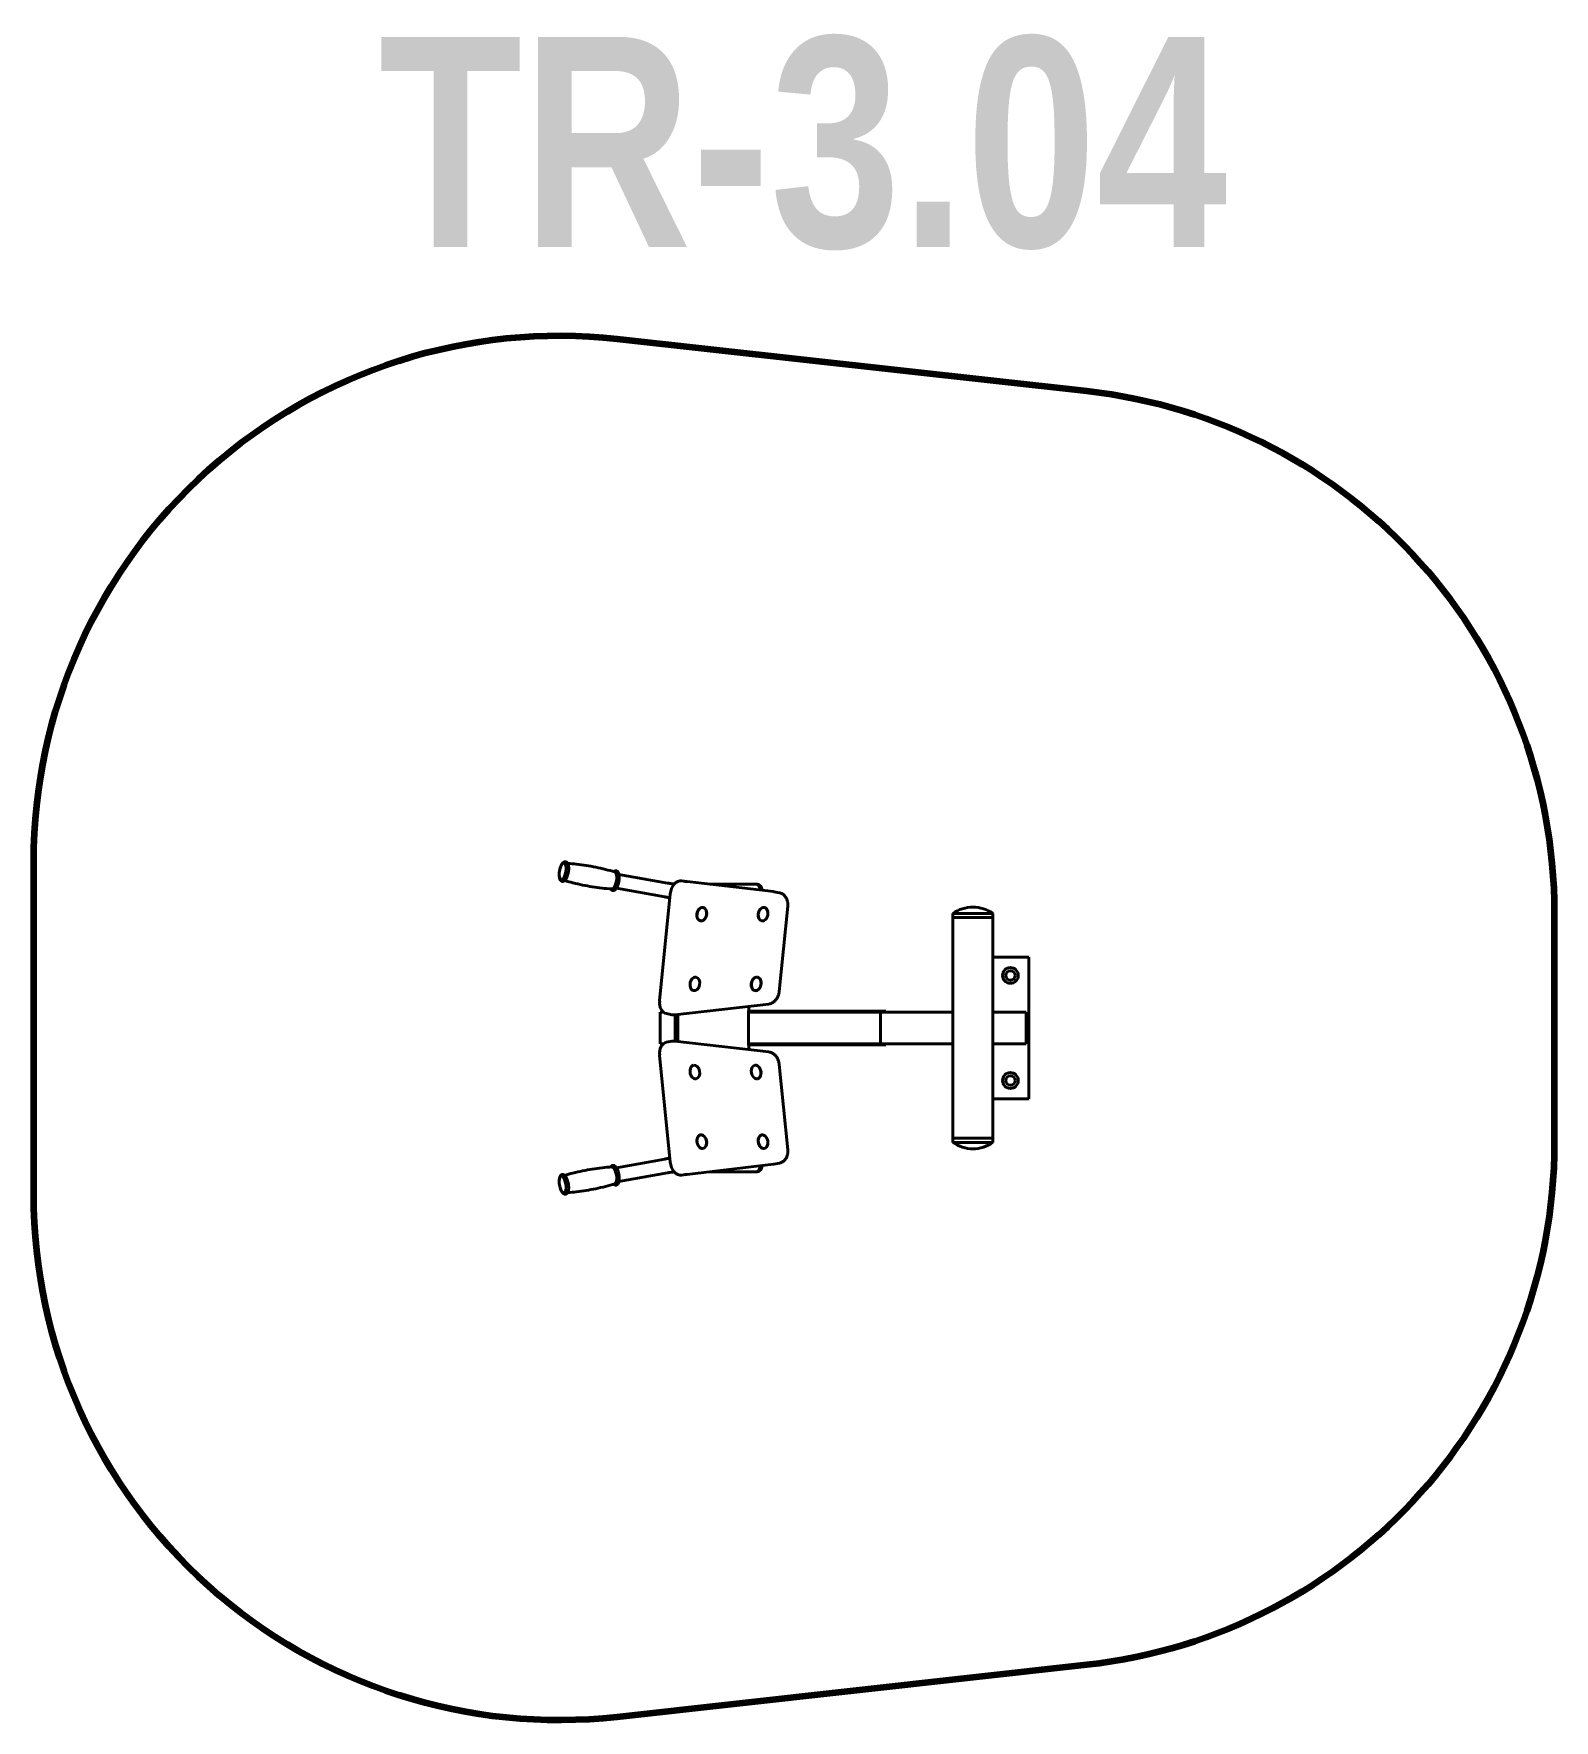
# Model space of a CAD drawing. Header units: millimetres. Extents: x 181774 to 184668, y 885 to 4095.
import ezdxf

# ---------------------------------------------------------------- set-up
doc = ezdxf.new("R2010")
doc.units = ezdxf.units.MM
doc.layers.add('DiKom', color=7, linetype='Continuous')
doc.styles.add('style1', font='arialbd.ttf', dxfattribs={"width": 0.8})

msp = doc.modelspace()

# ---------------------------------------------------------------- linework, layer by layer
at = {"layer": 'DiKom', "color": 7, "linetype": 'Continuous', "lineweight": 40}
for p, q in [((182888.1, 2495.5), (182980.4, 2478.8)), ((183007.3, 2483.2), (183017.8, 2481.1)), ((183182.1, 2462.6), (183007.3, 2483.2)), ((183061.1, 2476.9), (183148, 2476.9)), ((183148, 2476.9), (183150.9, 2476.9)), ((182883.3, 2469.1), (182975.6, 2452.5)), ((182985.7, 2458.5), (182965.5, 2254.9)), ((183193.5, 2460.3), (183183, 2462.4)), ((183209.2, 2434.8), (183193.1, 2272.4)), ((183523.7, 2421.1), (183523.7, 1985.1)), ((183523.7, 2421.1), (183599.7, 2421.1)), ((183599.7, 2413.1), (183523.7, 2413.1)), ((183523.7, 2413.1), (183599.7, 2413.1)), ((183599.7, 2421.1), (183599.7, 1985.1)), ((183599.7, 2338.1), (183598, 2338.1)), ((183599.7, 2328.1), (183598, 2328.1)), ((183668, 2338.1), (183599.7, 2338.1)), ((183668, 2068.1), (183668, 2338.1)), ((182994.2, 2228.1), (183173.1, 2248.7)), ((182966.5, 2173.1), (182966.5, 2233.1)), ((182966.5, 2233.1), (182972.6, 2233.1)), ((182988.8, 2228.3), (182978.3, 2230.4)), ((182994.8, 2228.1), (182994.8, 2178.1)), ((182998.3, 2228.5), (182998.3, 2177.7)), ((182998.3, 2228.5), (182998.3, 2177.7)), ((182998.3, 2228.5), (182998.3, 2177.7)), ((183000.4, 2228.8), (183000.4, 2177.4)), ((183134.8, 2233.1), (183135.9, 2244.4)), ((183134.8, 2233.1), (183523.7, 2233.1)), ((183134.8, 2173.6), (183134.8, 2232.6)), ((183135, 2235.1), (183395.7, 2235.1)), ((183385.7, 2233.1), (183385.7, 2173.1)), ((183389.9, 2235.1), (183389.9, 2233.1)), ((183395.7, 2235.1), (183395.7, 2233.1)), ((183599.7, 2233.1), (183663, 2233.1)), ((183663, 2233.1), (183663, 2173.1)), ((182985.7, 1947.7), (182965.5, 2151.3)), ((182972.6, 2173.1), (182966.5, 2173.1)), ((182988.8, 2177.9), (182978.3, 2175.8)), ((182994.2, 2178.1), (183173.1, 2157.5)), ((183135.9, 2161.8), (183134.8, 2173.1)), ((183134.8, 2173.1), (183523.7, 2173.1)), ((183135, 2171.1), (183395.7, 2171.1)), ((183389.9, 2171.1), (183389.9, 2173.1)), ((183395.7, 2171.1), (183395.7, 2173.1)), ((183599.7, 2173.1), (183663, 2173.1)), ((183193.1, 2133.8), (183209.2, 1971.4)), ((183599.7, 2078.1), (183598, 2078.1)), ((183599.7, 2068.1), (183598, 2068.1)), ((183599.7, 2068.1), (183668, 2068.1)), ((183599.7, 1993.1), (183523.7, 1993.1)), ((183599.7, 1993.1), (183525.3, 1993.1)), ((183599.7, 1985.1), (183523.7, 1985.1)), ((182883.3, 1937.1), (182975.6, 1953.7)), ((182888.1, 1910.7), (182980.4, 1927.4)), ((183007.3, 1923), (183182.1, 1943.6)), ((183061.1, 1929.3), (183148, 1929.3)), ((183148, 1929.3), (183150.9, 1929.3)), ((183193.5, 1945.9), (183183, 1943.8)), ((183007.3, 1923), (183017.8, 1925.1))]:
    msp.add_line(p, q, dxfattribs=at)
at = {"layer": 'DiKom', "color": 3, "lineweight": 200}
msp.add_lwpolyline([(181774.4, 1885.5), (181774.4, 2520.7, -0.446948), (182884.6, 3514.7), (183778.2, 3415.5, -0.38222), (184668, 2421.6), (184668, 1984.6, -0.38222), (183778.2, 990.7), (182884.6, 891.6, -0.446948)], format="xyb", close=True, dxfattribs=at)
at = {"layer": 'DiKom', "color": 7, "linetype": 'Continuous', "lineweight": 40}
for centre, radius in [((183633, 2303.1), 15), ((183633, 2303.1), 9), ((183633, 2103.1), 15), ((183633, 2103.1), 9)]:
    msp.add_circle(centre, radius, dxfattribs=at)
for centre, start, end in [((183561.7, 2366.9), 90, 125.0511), ((183561.7, 2366.9), 54.9489, 90), ((183561.7, 2039.3), 234.9489, 270), ((183561.7, 2039.3), 270, 305.0511)]:
    msp.add_arc(centre, 66.2, start, end, dxfattribs=at)
for centre, major_axis in [((182781, 2501.2), (-2.9, -16.2)), ((182781, 1905), (2.9, -16.2))]:
    msp.add_ellipse(centre, major_axis=major_axis, ratio=0.365776, dxfattribs=at)
for centre, major_axis, ratio, start_param, end_param in [((182877.2, 2483.8), (-2.9, -16.2), 0.365776, 0.03941, 3.102183), ((183003.4, 2458.5), (4.9, 24.5), 0.700225, 0.055144, 1.709081), ((183148, 2463.5), (0, -13.4), 0.707107, 1.723243, 3.141593), ((183148, 2463.5), (0, 13.4), 0.707107, 4.864836, 6.283185), ((183150.9, 2463.5), (0, 13.4), 0.707107, 4.839368, 6.283185), ((183178.1, 2437.9), (4.9, 24.5), 0.700225, 0, 0.055144), ((183045.7, 2419.6), (2.5, 12.8), 0.700225, 0.138285, 3.141593), ((183045.7, 2419.6), (-2.5, -12.8), 0.700225, 3.141593, 5.049368), ((183045.7, 2419.6), (-2.5, -12.8), 0.700225, 5.049368, 6.283185), ((183045.7, 2419.6), (-2.5, -12.8), 0.700225, 0, 3.141593), ((183045.7, 2419.6), (2.5, 12.8), 0.700225, 3.141593, 6.283185), ((183045.7, 2419.6), (2.5, 12.8), 0.700225, 0, 0.138285), ((183162.3, 2419.6), (2.5, 12.8), 0.700225, 0.138285, 3.141593), ((183162.3, 2419.6), (-2.5, -12.8), 0.700225, 4.904025, 6.283185), ((183162.3, 2419.6), (-2.5, -12.8), 0.700225, 3.141593, 4.904025), ((183162.3, 2419.6), (-2.5, -12.8), 0.700225, 0, 3.141593), ((183162.3, 2419.6), (2.5, 12.8), 0.700225, 3.141593, 6.283185), ((183162.3, 2419.6), (2.5, 12.8), 0.700225, 0, 0.138285), ((183032.5, 2286.9), (-2.5, -12.8), 0.700225, 3.141593, 5.113462), ((183032.5, 2286.9), (-2.5, -12.8), 0.700225, 5.113462, 6.283185), ((183032.5, 2286.9), (2.5, 12.8), 0.700225, 3.141593, 6.283185), ((183032.5, 2286.9), (2.5, 12.8), 0.700225, 0, 0.138285), ((183149.2, 2286.9), (2.5, 12.8), 0.700225, 0.138285, 3.141593), ((183149.2, 2286.9), (-2.5, -12.8), 0.700225, 3.141593, 5.113462), ((183149.2, 2286.9), (-2.5, -12.8), 0.700225, 5.113462, 6.283185), ((183149.2, 2286.9), (-2.5, -12.8), 0.700225, 0, 3.141593), ((183149.2, 2286.9), (2.5, 12.8), 0.700225, 3.141593, 6.283185), ((183149.2, 2286.9), (2.5, 12.8), 0.700225, 0, 0.138285), ((182983.2, 2254.9), (-4.9, -24.5), 0.700225, 4.850674, 6.283185), ((183136.9, 2232.6), (0, -3), 0.707107, 4.572763, 4.712389), ((182983.2, 2151.3), (-4.9, 24.5), 0.700225, 0, 1.432511), ((183136.9, 2173.6), (0, -3), 0.707107, 4.712389, 4.852015), ((183149.2, 2119.3), (-2.5, 12.8), 0.700225, 0, 3.141593), ((183149.2, 2119.3), (-2.5, 12.8), 0.700225, 0, 3.141593), ((183149.2, 2119.3), (-2.5, 12.8), 0.700225, 4.234036, 6.283185), ((183149.2, 2119.3), (-2.5, 12.8), 0.700225, 6.1449, 6.283185), ((183149.2, 2119.3), (-2.5, 12.8), 0.700225, 3.141593, 6.1449), ((183183.1, 2132.8), (9.95, 0.99), 0.09841, 0, 0.780508), ((183149.2, 2119.3), (-2.5, 12.8), 0.700225, 3.141593, 4.234036), ((183045.7, 1986.6), (-2.5, 12.8), 0.700225, 0, 3.141593), ((183045.7, 1986.6), (2.5, -12.8), 0.700225, 3.141593, 4.749275), ((183045.7, 1986.6), (2.5, -12.8), 0.700225, 0, 3.141593), ((183045.7, 1986.6), (-2.5, 12.8), 0.700225, 6.1449, 6.283185), ((183045.7, 1986.6), (-2.5, 12.8), 0.700225, 3.141593, 6.1449), ((183162.3, 1986.6), (-2.5, 12.8), 0.700225, 0, 3.141593), ((183162.3, 1986.6), (2.5, -12.8), 0.700225, 3.141593, 4.806814), ((183162.3, 1986.6), (2.5, -12.8), 0.700225, 0, 3.141593), ((183162.3, 1986.6), (-2.5, 12.8), 0.700225, 6.1449, 6.283185), ((183162.3, 1986.6), (-2.5, 12.8), 0.700225, 3.141593, 6.1449), ((183045.7, 1986.6), (2.5, -12.8), 0.700225, 4.749275, 6.283185), ((183162.3, 1986.6), (2.5, -12.8), 0.700225, 4.806814, 6.283185), ((182877.2, 1922.4), (2.9, -16.2), 0.365776, 0.03941, 3.102183), ((183003.4, 1947.7), (4.9, -24.5), 0.700225, 4.574104, 6.228042), ((183148, 1942.7), (0, -13.4), 0.707107, 0, 1.41835), ((183148, 1942.7), (0, -13.4), 0.707107, 0, 1.41835), ((183150.9, 1942.7), (0, -13.4), 0.707107, 0, 1.443817), ((183178.1, 1968.3), (4.9, -24.5), 0.700225, 6.228042, 6.283185)]:
    msp.add_ellipse(centre, major_axis=major_axis, ratio=ratio, start_param=start_param, end_param=end_param, dxfattribs=at)
at = {"layer": 'DiKom', "color": 7, "linetype": 'Continuous', "lineweight": 40, "extrusion": (0, 0, -1)}
for major_axis, start_param, end_param in [((-2.5, 12.8), 3.141593, 5.113462), ((-2.5, 12.8), 5.113462, 6.283185), ((2.5, -12.8), 3.141593, 6.283185), ((2.5, -12.8), 0, 0.138285)]:
    msp.add_ellipse((183032.5, 2119.3), major_axis=major_axis, ratio=0.700225, start_param=start_param, end_param=end_param, dxfattribs=at)
at = {"layer": 'DiKom', "color": 7, "linetype": 'Continuous', "lineweight": 40}
for points, knots in [([(182777.9, 2512.1), (182777.8, 2511.8), (182777.5, 2511.1), (182776.9, 2509.7), (182776.3, 2508), (182775.8, 2506), (182775.3, 2504), (182774.9, 2501.9), (182774.5, 2499.8), (182774.3, 2497.7), (182774.2, 2495.7), (182774.2, 2493.8), (182774.3, 2492), (182774.5, 2490.4), (182774.7, 2488.9), (182775, 2487.6), (182775.4, 2486.5), (182775.8, 2485.5), (182776.3, 2484.7), (182776.8, 2484), (182777.3, 2483.5), (182777.8, 2483.1), (182778.3, 2482.7), (182778.8, 2482.4), (182779.3, 2482.2), (182779.8, 2482.1), (182780.4, 2482), (182780.9, 2482), (182781.4, 2482), (182782, 2482.1), (182782.6, 2482.3), (182783.1, 2482.5), (182783.7, 2482.9), (182784.3, 2483.3), (182785, 2483.8), (182785.6, 2484.5), (182786.3, 2485.3), (182787, 2486.3), (182787.8, 2487.4), (182788.5, 2488.8), (182789.2, 2490.3), (182789.8, 2492), (182790.4, 2493.8), (182791, 2495.7), (182791.5, 2497.8), (182791.9, 2499.9), (182792.2, 2502), (182792.4, 2504.1), (182792.5, 2506.1), (182792.5, 2508), (182792.4, 2509.7), (182792.2, 2511.4), (182791.9, 2512.8), (182791.6, 2514.1), (182791.2, 2515.2), (182790.8, 2516.1), (182790.3, 2516.9), (182789.8, 2517.5), (182789.3, 2518.1), (182788.8, 2518.5), (182788.3, 2518.8), (182787.8, 2519.1), (182787.3, 2519.3), (182786.8, 2519.4), (182786.2, 2519.5), (182785.7, 2519.5), (182785.2, 2519.5), (182784.6, 2519.4), (182784, 2519.2), (182783.5, 2518.9), (182782.9, 2518.6), (182782.2, 2518.2), (182781.6, 2517.6), (182780.9, 2516.9), (182780.3, 2516.1), (182779.6, 2515.2), (182778.9, 2514), (182778.3, 2513), (182778, 2512.3), (182777.9, 2512.1)], [0, 0, 0, 0, 0.674043, 1.97028, 3.394338, 4.848913, 6.332277, 7.844623, 9.37741, 10.878715, 12.351338, 13.794144, 15.204399, 16.57685, 17.902978, 19.170429, 20.357799, 21.460604, 22.462739, 23.3648, 24.176947, 24.914939, 25.595464, 26.233797, 26.843126, 27.434966, 28.019786, 28.606543, 29.204981, 29.825104, 30.477283, 31.173406, 31.926378, 32.749584, 33.655098, 34.651381, 35.696754, 36.868272, 38.114128, 39.420701, 40.775924, 42.170835, 43.59942, 45.058166, 46.545599, 48.062212, 49.590418, 51.088138, 52.556653, 53.99509, 55.400412, 56.766942, 58.085647, 59.34363, 60.524851, 61.612358, 62.599801, 63.487994, 64.288363, 65.017056, 65.690591, 66.323955, 66.930204, 67.520537, 68.104777, 68.692717, 69.293761, 69.917651, 70.575365, 71.278873, 72.041182, 72.875523, 73.793771, 74.803343, 75.816912, 76.961527, 78.147329, 79.455266, 80, 80, 80, 80]), ([(182790.6, 2516.4), (182796, 2516), (182807.7, 2514.9), (182825.6, 2512.5), (182844, 2509.1), (182862.3, 2505), (182874.4, 2501.8), (182880.4, 2500)], [0, 0, 0, 0, 1.44188, 3.08141, 4.72094, 6.36047, 8, 8, 8, 8]), ([(182784.6, 2483.5), (182789.9, 2482), (182801.3, 2479), (182818.8, 2475), (182837.3, 2471.7), (182855.9, 2469.2), (182868.3, 2468), (182874.5, 2467.6)], [0, 0, 0, 0, 1.44188, 3.08141, 4.72094, 6.36047, 8, 8, 8, 8]), ([(182872.3, 2467.7), (182872.4, 2467.6), (182872.6, 2467.2), (182873, 2466.7), (182873.4, 2466.2), (182873.9, 2465.7), (182874.4, 2465.4), (182875, 2465.1), (182875.5, 2464.9), (182876, 2464.7), (182876.5, 2464.6), (182877.1, 2464.6), (182877.6, 2464.7), (182878.2, 2464.8), (182878.7, 2464.9), (182879.3, 2465.2), (182879.9, 2465.5), (182880.5, 2465.9), (182881.2, 2466.5), (182881.8, 2467.1), (182882.5, 2468), (182883.2, 2468.9), (182883.9, 2470.1), (182884.6, 2471.4), (182885.3, 2473), (182886, 2474.6), (182886.6, 2476.5), (182887.2, 2478.4), (182887.6, 2480.4), (182888, 2482.6), (182888.3, 2484.7), (182888.5, 2486.8), (182888.6, 2488.8), (182888.6, 2490.7), (182888.5, 2492.4), (182888.4, 2494), (182888.1, 2495.5), (182887.8, 2496.7), (182887.4, 2497.8), (182886.9, 2498.8), (182886.5, 2499.6), (182886, 2500.2), (182885.5, 2500.7), (182885, 2501.2), (182884.5, 2501.5), (182884, 2501.8), (182883.5, 2502), (182882.9, 2502.1), (182882.4, 2502.2), (182881.9, 2502.2), (182881.3, 2502.1), (182880.8, 2502), (182880.2, 2501.8), (182879.6, 2501.6), (182879, 2501.3), (182878.6, 2500.9), (182878.3, 2500.7), (182878.2, 2500.6)], [0, 0, 0, 0, 0.534636, 1.556581, 2.476663, 3.312733, 4.083701, 4.806867, 5.497177, 6.167673, 6.830215, 7.494952, 8.172922, 8.87546, 9.614314, 10.402951, 11.255993, 12.188603, 13.214461, 14.343149, 15.527453, 16.854665, 18.266096, 19.746313, 21.281645, 22.86194, 24.480383, 26.132997, 27.81811, 29.53628, 31.267586, 32.964353, 34.628034, 36.257638, 37.849728, 39.39787, 40.891831, 42.317, 43.655206, 44.887242, 46.005916, 47.01215, 47.918888, 48.744425, 49.507473, 50.225011, 50.91183, 51.580619, 52.242504, 52.908581, 53.589504, 54.296309, 55.041433, 55.838438, 56.702057, 57.647283, 58, 58, 58, 58]), ([(182980.4, 2478.8), (182981.3, 2478.7), (182983.5, 2478.3), (182987, 2477.8), (182990.5, 2477.4), (182992.7, 2477.2), (182993.6, 2477.1)], [0, 0, 0, 0, 1.395526, 3.256227, 5.418152, 7, 7, 7, 7]), ([(182975.6, 2452.5), (182976.4, 2452.3), (182978.3, 2452), (182981.4, 2451.5), (182983.7, 2451.2), (182985, 2451)], [0, 0, 0, 0, 1.567171, 3.419282, 6, 6, 6, 6]), ([(183209.2, 2434.8), (183209.3, 2435.7), (183209.4, 2437.5), (183209.3, 2440.1), (183209, 2442.6), (183208.5, 2445), (183207.8, 2447.3), (183206.9, 2449.4), (183205.9, 2451.4), (183204.6, 2453.2), (183203.3, 2454.8), (183201.8, 2456.3), (183200.2, 2457.5), (183198.5, 2458.6), (183196.7, 2459.4), (183195, 2460), (183194, 2460.3), (183193.5, 2460.3)], [0, 0, 0, 0, 1.39035, 2.749024, 4.080891, 5.388728, 6.673731, 7.935902, 9.174533, 10.388762, 11.578178, 12.743353, 13.886117, 15.009584, 16.117454, 17.214053, 18, 18, 18, 18]), ([(183193.1, 2272.4), (183193, 2272.1), (183192.9, 2271.1), (183192.6, 2269.2), (183192, 2266.8), (183191.1, 2264.2), (183190.1, 2261.9), (183188.9, 2259.6), (183187.5, 2257.6), (183186, 2255.7), (183184.4, 2254.1), (183182.7, 2252.6), (183180.9, 2251.4), (183179, 2250.4), (183177.1, 2249.6), (183175.1, 2249), (183173.7, 2248.8), (183173.1, 2248.7)], [0, 0, 0, 0, 0.558267, 1.563147, 2.991285, 4.379387, 5.73531, 7.064171, 8.368927, 9.650898, 10.910177, 12.146089, 13.357768, 14.54477, 15.707619, 16.848085, 18, 18, 18, 18]), ([(182988.8, 2228.3), (182989.4, 2228.2), (182990.4, 2228), (182991.7, 2227.9), (182992.9, 2227.9), (182993.7, 2228), (182994.2, 2228.1)], [0, 0, 0, 0, 2.34386, 3.74386, 5.14386, 7, 7, 7, 7]), ([(182988.8, 2177.9), (182989.4, 2178), (182990.4, 2178.2), (182991.7, 2178.3), (182992.9, 2178.3), (182993.7, 2178.2), (182994.2, 2178.1)], [0, 0, 0, 0, 2.34386, 3.74386, 5.14386, 7, 7, 7, 7]), ([(183193.1, 2133.8), (183193, 2134.1), (183192.9, 2135.1), (183192.6, 2137), (183192, 2139.4), (183191.1, 2142), (183190.1, 2144.4), (183188.9, 2146.6), (183187.5, 2148.6), (183186, 2150.5), (183184.4, 2152.1), (183182.7, 2153.6), (183180.9, 2154.8), (183179, 2155.8), (183177.1, 2156.6), (183175.1, 2157.2), (183173.7, 2157.4), (183173.1, 2157.5)], [0, 0, 0, 0, 0.558267, 1.563147, 2.991285, 4.379387, 5.73531, 7.064171, 8.368927, 9.650898, 10.910177, 12.146089, 13.357768, 14.54477, 15.707619, 16.848085, 18, 18, 18, 18]), ([(183209.2, 1971.4), (183209.3, 1970.4), (183209.4, 1968.5), (183209.3, 1965.8), (183209, 1963.3), (183208.4, 1961), (183207.7, 1958.7), (183206.8, 1956.6), (183205.7, 1954.6), (183204.5, 1952.8), (183203.1, 1951.2), (183201.6, 1949.8), (183200, 1948.5), (183198.3, 1947.5), (183196.5, 1946.7), (183194.9, 1946.2), (183193.9, 1945.9), (183193.5, 1945.9)], [0, 0, 0, 0, 1.55145, 2.906697, 4.235567, 5.540645, 6.822954, 8.082375, 9.318143, 10.529462, 11.716061, 12.878544, 14.018841, 15.140143, 16.24666, 17.342331, 18, 18, 18, 18]), ([(182784.6, 1922.7), (182789.9, 1924.2), (182801.3, 1927.2), (182818.8, 1931.2), (182837.3, 1934.5), (182855.9, 1937.1), (182868.3, 1938.2), (182874.5, 1938.6)], [0, 0, 0, 0, 1.44188, 3.08141, 4.72094, 6.36047, 8, 8, 8, 8]), ([(182872.3, 1938.5), (182872.4, 1938.7), (182872.7, 1939.2), (182873.2, 1939.8), (182873.7, 1940.3), (182874.2, 1940.7), (182874.7, 1941), (182875.2, 1941.2), (182875.7, 1941.4), (182876.2, 1941.5), (182876.8, 1941.6), (182877.3, 1941.6), (182877.9, 1941.5), (182878.4, 1941.4), (182879, 1941.2), (182879.6, 1940.9), (182880.2, 1940.5), (182880.8, 1940), (182881.5, 1939.4), (182882.1, 1938.7), (182882.8, 1937.8), (182883.6, 1936.7), (182884.3, 1935.5), (182885, 1934), (182885.7, 1932.4), (182886.3, 1930.7), (182886.9, 1928.8), (182887.4, 1926.8), (182887.9, 1924.7), (182888.2, 1922.6), (182888.5, 1920.5), (182888.6, 1918.4), (182888.7, 1916.5), (182888.6, 1914.7), (182888.5, 1913), (182888.2, 1911.5), (182887.9, 1910.1), (182887.6, 1908.9), (182887.2, 1907.9), (182886.7, 1907), (182886.2, 1906.3), (182885.8, 1905.7), (182885.3, 1905.2), (182884.8, 1904.9), (182884.3, 1904.6), (182883.7, 1904.3), (182883.2, 1904.2), (182882.7, 1904.1), (182882.1, 1904), (182881.6, 1904), (182881.1, 1904.1), (182880.5, 1904.3), (182879.9, 1904.5), (182879.3, 1904.8), (182878.8, 1905.1), (182878.4, 1905.4), (182878.2, 1905.6)], [0, 0, 0, 0, 0.999558, 1.95594, 2.81997, 3.610054, 4.344197, 5.038373, 5.706406, 6.360577, 7.011231, 7.669171, 8.345301, 9.05045, 9.797254, 10.599487, 11.471831, 12.428951, 13.482814, 14.634891, 15.89185, 17.238934, 18.661144, 20.144024, 21.675709, 23.247885, 24.855356, 26.495312, 28.166639, 29.872191, 31.556551, 33.207993, 34.826716, 36.410623, 37.954886, 39.451584, 40.888532, 42.249242, 43.515326, 44.672127, 45.715796, 46.654144, 47.50336, 48.282046, 49.007848, 49.696392, 50.361285, 51.013792, 51.66498, 52.325664, 53.005986, 53.717702, 54.473535, 55.287414, 56.174137, 57, 57, 57, 57]), ([(182975.6, 1953.7), (182976.4, 1953.9), (182978.3, 1954.2), (182981.4, 1954.7), (182983.7, 1955), (182985, 1955.2)], [0, 0, 0, 0, 1.567171, 3.419282, 6, 6, 6, 6]), ([(182993.6, 1929.1), (182992.8, 1929), (182990.7, 1928.9), (182987.3, 1928.5), (182983.6, 1927.9), (182981.3, 1927.5), (182980.4, 1927.4)], [0, 0, 0, 0, 1.343781, 3.505707, 5.667634, 7, 7, 7, 7]), ([(182775.1, 1903.1), (182774.9, 1903.9), (182774.7, 1905.3), (182774.4, 1907.4), (182774.3, 1909.5), (182774.2, 1911.4), (182774.2, 1913.3), (182774.4, 1915), (182774.6, 1916.5), (182774.9, 1917.9), (182775.2, 1919.1), (182775.6, 1920.2), (182776.1, 1921.1), (182776.5, 1921.8), (182777, 1922.4), (182777.5, 1922.9), (182778, 1923.3), (182778.5, 1923.6), (182779, 1923.9), (182779.5, 1924.1), (182780.1, 1924.2), (182780.6, 1924.2), (182781.1, 1924.2), (182781.7, 1924.2), (182782.3, 1924), (182782.8, 1923.8), (182783.4, 1923.5), (182784, 1923.2), (182784.6, 1922.7), (182785.3, 1922.1), (182786, 1921.4), (182786.7, 1920.5), (182787.4, 1919.4), (182788.1, 1918.1), (182788.8, 1916.7), (182789.5, 1915.1), (182790.1, 1913.3), (182790.7, 1911.5), (182791.2, 1909.5), (182791.7, 1907.4), (182792, 1905.2), (182792.3, 1903.1), (182792.4, 1901.1), (182792.5, 1899.1), (182792.4, 1897.3), (182792.3, 1895.6), (182792.1, 1894.1), (182791.8, 1892.8), (182791.4, 1891.6), (182791, 1890.5), (182790.5, 1889.7), (182790.1, 1889), (182789.6, 1888.4), (182789.1, 1887.9), (182788.6, 1887.5), (182788.1, 1887.2), (182787.6, 1887), (182787, 1886.8), (182786.5, 1886.7), (182786, 1886.7), (182785.4, 1886.7), (182784.9, 1886.8), (182784.3, 1886.9), (182783.7, 1887.1), (182783.2, 1887.4), (182782.6, 1887.8), (182781.9, 1888.3), (182781.3, 1888.9), (182780.6, 1889.7), (182779.9, 1890.6), (182779.2, 1891.7), (182778.4, 1893), (182777.7, 1894.5), (182777.1, 1896.1), (182776.4, 1897.9), (182775.9, 1899.8), (182775.4, 1901.6), (182775.2, 1902.7), (182775.1, 1903.1)], [0, 0, 0, 0, 1.507124, 3.00653, 4.47647, 5.917533, 7.328188, 8.7047, 10.040472, 11.325486, 12.545746, 13.685118, 14.729373, 15.673041, 16.521288, 17.287626, 17.988377, 18.639513, 19.255201, 19.847701, 20.427907, 21.004995, 21.588544, 22.188225, 22.813646, 23.476011, 24.187538, 24.961249, 25.810151, 26.744857, 27.766672, 28.881511, 30.076285, 31.337691, 32.652906, 34.011409, 35.405824, 36.831544, 38.286075, 39.768431, 41.281142, 42.775057, 44.239776, 45.675476, 47.080295, 48.449954, 49.777425, 51.051903, 52.258762, 53.381693, 54.407699, 55.333363, 56.165616, 56.918814, 57.609457, 58.253195, 58.863887, 59.453603, 60.032333, 60.609894, 61.195876, 61.799276, 62.430521, 63.100894, 63.822751, 64.609215, 65.473031, 66.424118, 67.452041, 68.581479, 69.78872, 71.060307, 72.383583, 73.748693, 75.148787, 76.579585, 78.038988, 79, 79, 79, 79]), ([(182790.6, 1889.8), (182796, 1890.2), (182807.7, 1891.3), (182825.6, 1893.7), (182844, 1897.1), (182862.3, 1901.2), (182874.4, 1904.4), (182880.4, 1906.2)], [0, 0, 0, 0, 1.44188, 3.08141, 4.72094, 6.36047, 8, 8, 8, 8])]:
    msp.add_open_spline(points, degree=3, knots=knots, dxfattribs=at)

# ---------------------------------------------------------------- texts
at = {"layer": 'DiKom', "insert": (182431, 4089.4), "char_height": 400, "attachment_point": 1, "style": 'style1'}
msp.add_mtext_dynamic_manual_height_columns('TR-3.04', width=2593.765, gutter_width=2.15, heights=[0], dxfattribs=at)

doc.saveas('drawing.dxf')
